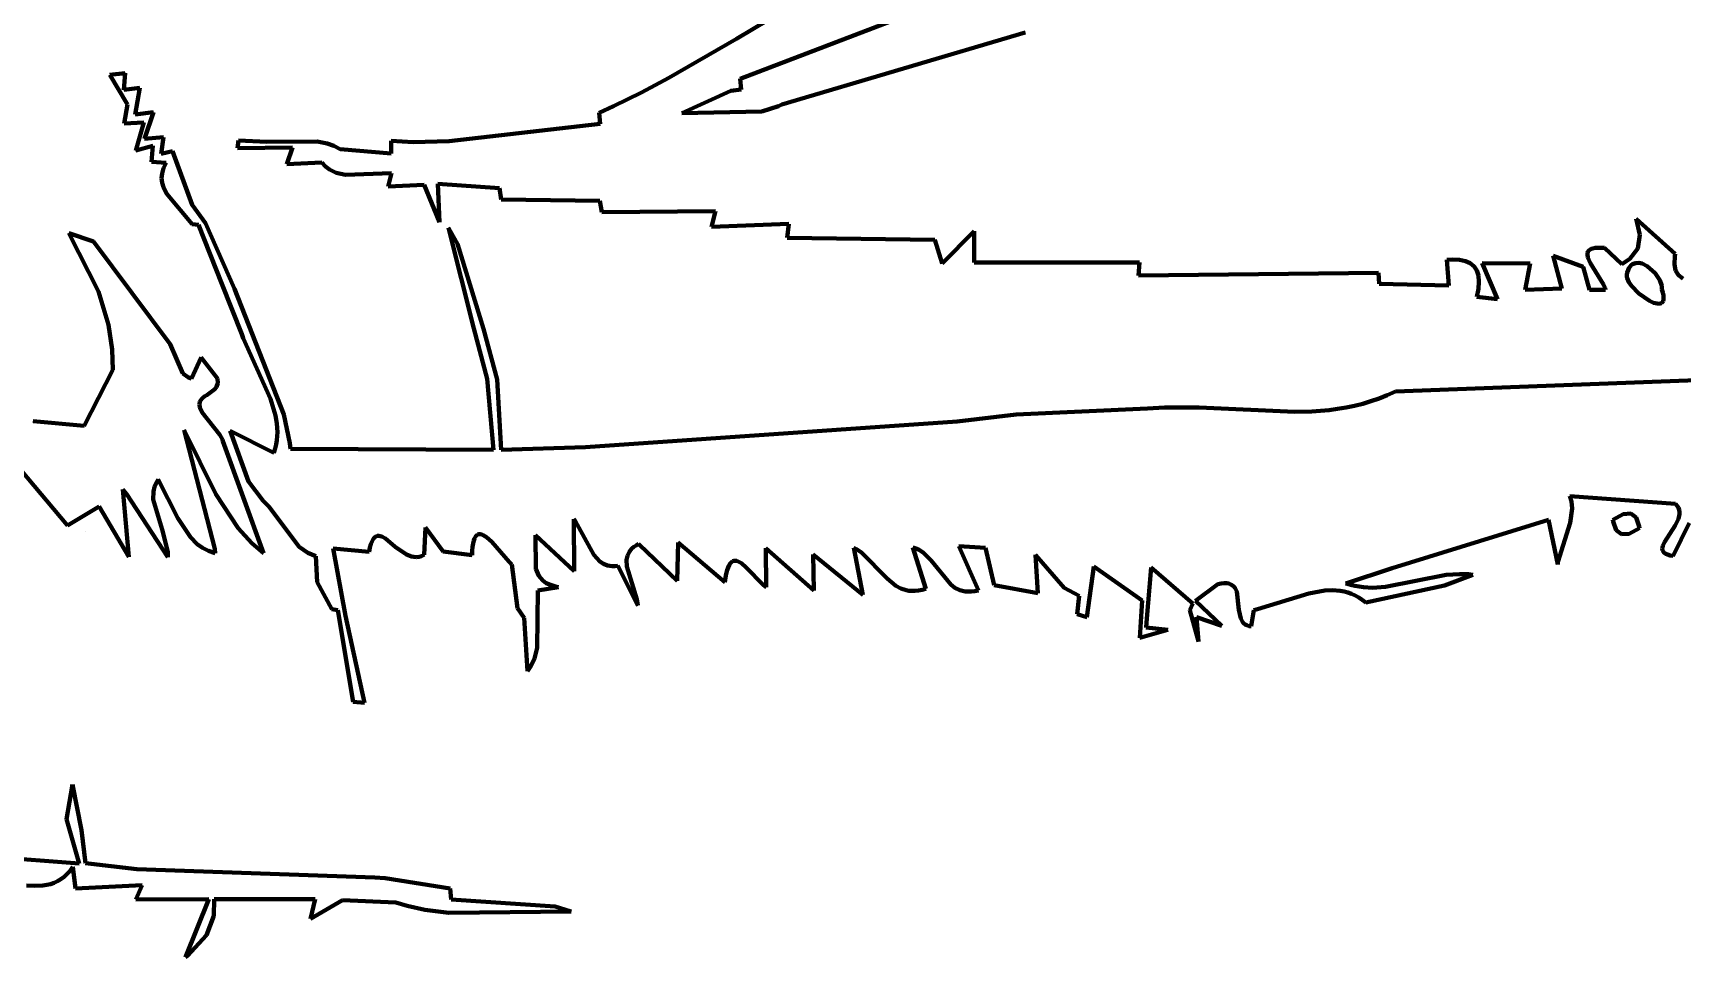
# Model space of a CAD drawing. Header units: millimetres. Extents: x 0 to 11, y 0 to 14.1.
# Drawn here: x 6.973 to 8.805, y 1.555 to 2.581 of the extents above; entities that cross this region are included whole.
import ezdxf

# ---------------------------------------------------------------- set-up
doc = ezdxf.new("R2010")
doc.units = ezdxf.units.MM
doc.layers.add('color#010101ff', color=7, linetype='CONTINUOUS', lineweight=100)
doc.layers.add('color#fefefeff', color=7, linetype='CONTINUOUS', lineweight=100)

msp = doc.modelspace()

# ---------------------------------------------------------------- linework, layer by layer
at = {"layer": 'color#010101ff'}
for p, q in [((7.9189, 2.6728), (7.755, 2.5748)), ((7.7591, 2.5301), (7.9597, 2.6068)), ((7.755, 2.5748), (7.6799, 2.5314)), ((8.0754, 2.5817), (7.8052, 2.5017)), ((7.0759, 2.5364), (7.0586, 2.5346)), ((7.0586, 2.5346), (7.0784, 2.5016)), ((7.0742, 2.518), (7.0759, 2.5364)), ((7.6799, 2.5314), (7.6493, 2.5151)), ((7.76, 2.5186), (7.7591, 2.5301)), ((7.0921, 2.5202), (7.0742, 2.518)), ((7.087, 2.4906), (7.0921, 2.5202)), ((7.6493, 2.5151), (7.6181, 2.4998)), ((7.6942, 2.4923), (7.7487, 2.5169)), ((7.7487, 2.5169), (7.76, 2.5186)), ((7.0784, 2.5016), (7.0748, 2.4807)), ((7.1073, 2.4932), (7.087, 2.4906)), ((7.0974, 2.4635), (7.1073, 2.4932)), ((7.6181, 2.4998), (7.6023, 2.4926)), ((7.6023, 2.4926), (7.6035, 2.4802)), ((7.7832, 2.494), (7.6942, 2.4923)), ((7.8016, 2.5), (7.7832, 2.494)), ((7.8052, 2.5017), (7.8016, 2.5)), ((7.0748, 2.4807), (7.0965, 2.4816)), ((7.0965, 2.4816), (7.0878, 2.4505)), ((7.6035, 2.4802), (7.4357, 2.4612)), ((7.0878, 2.4505), (7.1066, 2.4559)), ((7.1183, 2.4655), (7.0974, 2.4635)), ((7.1066, 2.4559), (7.105, 2.4381)), ((7.1156, 2.4471), (7.1183, 2.4655)), ((7.2016, 2.4618), (7.2004, 2.4532)), ((7.2331, 2.4603), (7.2016, 2.4618)), ((7.289, 2.4608), (7.2331, 2.4603)), ((7.3003, 2.4583), (7.289, 2.4608)), ((7.3076, 2.4557), (7.3003, 2.4583)), ((7.3146, 2.4521), (7.3076, 2.4557)), ((7.3714, 2.4613), (7.3713, 2.4474)), ((7.3956, 2.46), (7.3714, 2.4613)), ((7.4357, 2.4612), (7.3956, 2.46)), ((7.105, 2.4381), (7.1215, 2.4371)), ((7.1283, 2.4498), (7.1156, 2.4471)), ((7.1215, 2.4371), (7.1198, 2.434)), ((7.1503, 2.3904), (7.1283, 2.4498)), ((7.2004, 2.4532), (7.2618, 2.4541)), ((7.2618, 2.4541), (7.2553, 2.4356)), ((7.2553, 2.4356), (7.2942, 2.4373)), ((7.2942, 2.4373), (7.2983, 2.4329)), ((7.3713, 2.4474), (7.3146, 2.4521)), ((7.1168, 2.4253), (7.1163, 2.4199)), ((7.1163, 2.4199), (7.1168, 2.4147)), ((7.1175, 2.4281), (7.1168, 2.4253)), ((7.1185, 2.431), (7.1175, 2.4281)), ((7.1198, 2.434), (7.1185, 2.431)), ((7.2983, 2.4329), (7.3028, 2.4295)), ((7.3028, 2.4295), (7.3101, 2.426)), ((7.3101, 2.426), (7.3207, 2.4238)), ((7.3207, 2.4238), (7.3716, 2.4255)), ((7.3716, 2.4255), (7.3679, 2.4107)), ((7.1168, 2.4147), (7.1182, 2.4098)), ((7.1182, 2.4098), (7.1217, 2.4028)), ((7.1217, 2.4028), (7.1503, 2.3689)), ((7.3679, 2.4107), (7.4078, 2.4126)), ((7.4078, 2.4126), (7.4249, 2.3712)), ((7.4249, 2.3712), (7.4231, 2.4135)), ((7.4231, 2.4135), (7.4915, 2.4088)), ((7.4915, 2.4088), (7.4934, 2.3964)), ((7.165, 2.3699), (7.1503, 2.3904)), ((7.4934, 2.3964), (7.6032, 2.3947)), ((7.6032, 2.3947), (7.6054, 2.382)), ((7.6054, 2.382), (7.7316, 2.3834)), ((7.7316, 2.3834), (7.7273, 2.366)), ((7.1503, 2.3689), (7.1571, 2.3681)), ((7.1571, 2.3681), (7.1831, 2.3026)), ((7.1974, 2.2972), (7.165, 2.3699)), ((7.4451, 2.3471), (7.4348, 2.3647)), ((7.4348, 2.3647), (7.463, 2.2528)), ((7.7273, 2.366), (7.8132, 2.3694)), ((7.8132, 2.3694), (7.8112, 2.3537)), ((8.7584, 2.3569), (8.7545, 2.3749)), ((8.7545, 2.3749), (8.7975, 2.3358)), ((7.0406, 2.3497), (7.0133, 2.3587)), ((7.0133, 2.3587), (7.046, 2.2942)), ((7.1257, 2.2356), (7.0406, 2.3497)), ((7.474, 2.2526), (7.4451, 2.3471)), ((7.8112, 2.3537), (7.9753, 2.3516)), ((7.9753, 2.3516), (7.9832, 2.3252)), ((7.9832, 2.3252), (8.0191, 2.3609)), ((8.0191, 2.3609), (8.0191, 2.3263)), ((8.756, 2.342), (8.7584, 2.3569)), ((8.5441, 2.3291), (8.55, 2.3296)), ((8.5462, 2.3009), (8.5441, 2.3291)), ((8.55, 2.3296), (8.5579, 2.3293)), ((8.5579, 2.3293), (8.5646, 2.3279)), ((8.5646, 2.3279), (8.57, 2.3255)), ((8.6719, 2.2973), (8.662, 2.3337)), ((8.662, 2.3337), (8.6956, 2.3216)), ((8.7002, 2.3353), (8.7003, 2.3369)), ((8.7008, 2.3319), (8.7002, 2.3353)), ((8.7003, 2.3369), (8.7008, 2.3383)), ((8.7008, 2.3383), (8.7016, 2.3395)), ((8.7033, 2.3259), (8.7008, 2.3319)), ((8.7016, 2.3395), (8.7027, 2.3405)), ((8.7027, 2.3405), (8.7043, 2.3414)), ((8.7043, 2.3414), (8.7063, 2.342)), ((8.7063, 2.342), (8.7088, 2.3425)), ((8.7088, 2.3425), (8.7118, 2.3427)), ((8.7118, 2.3427), (8.7153, 2.3427)), ((8.7153, 2.3427), (8.7193, 2.3424)), ((8.7193, 2.3424), (8.7385, 2.3243)), ((8.7385, 2.3243), (8.7472, 2.3302)), ((8.7472, 2.3302), (8.756, 2.342)), ((8.7971, 2.3333), (8.7968, 2.3244)), ((8.7975, 2.3358), (8.7971, 2.3333)), ((8.0191, 2.3263), (8.2026, 2.3261)), ((8.2026, 2.3261), (8.2014, 2.312)), ((8.2014, 2.312), (8.4679, 2.3147)), ((8.4679, 2.3147), (8.4688, 2.3025)), ((8.57, 2.3255), (8.5743, 2.3219)), ((8.5743, 2.3219), (8.5773, 2.3173)), ((8.5773, 2.3173), (8.5791, 2.3117)), ((8.5791, 2.3117), (8.5797, 2.3049)), ((8.6003, 2.2854), (8.5833, 2.3256)), ((8.5833, 2.3256), (8.6366, 2.3253)), ((8.6366, 2.3253), (8.6309, 2.2958)), ((8.6956, 2.3216), (8.7024, 2.2958)), ((8.7182, 2.3017), (8.7033, 2.3259)), ((8.7444, 2.3153), (8.7438, 2.3124)), ((8.7438, 2.3124), (8.7439, 2.3106)), ((8.7439, 2.3106), (8.7444, 2.3087)), ((8.7453, 2.3178), (8.7444, 2.3153)), ((8.7444, 2.3087), (8.7463, 2.3046)), ((8.7463, 2.3199), (8.7453, 2.3178)), ((8.7475, 2.3217), (8.7463, 2.3199)), ((8.7488, 2.3232), (8.7475, 2.3217)), ((8.7503, 2.3243), (8.7488, 2.3232)), ((8.7535, 2.3256), (8.7503, 2.3243)), ((8.7571, 2.3258), (8.7535, 2.3256)), ((8.7609, 2.325), (8.7571, 2.3258)), ((8.7667, 2.3223), (8.7609, 2.325)), ((8.7755, 2.3146), (8.7667, 2.3223)), ((8.7807, 2.3067), (8.7755, 2.3146)), ((8.7968, 2.3244), (8.7981, 2.3174)), ((8.7981, 2.3174), (8.8013, 2.3121)), ((8.8013, 2.3121), (8.8062, 2.3086)), ((7.046, 2.2942), (7.0572, 2.2572)), ((7.1831, 2.3026), (7.2055, 2.2468)), ((7.2522, 2.1576), (7.1974, 2.2972)), ((8.4688, 2.3025), (8.5462, 2.3009)), ((8.5791, 2.297), (8.5772, 2.2881)), ((8.5797, 2.3049), (8.5791, 2.297)), ((8.6309, 2.2958), (8.6719, 2.2973)), ((8.7024, 2.2958), (8.7203, 2.296)), ((8.7198, 2.2978), (8.7182, 2.3017)), ((8.7203, 2.296), (8.7198, 2.2978)), ((8.7463, 2.3046), (8.7493, 2.3003)), ((8.7493, 2.3003), (8.7573, 2.292)), ((8.7573, 2.292), (8.769, 2.2837)), ((8.7827, 2.3004), (8.7807, 2.3067)), ((8.783, 2.2963), (8.7827, 2.3004)), ((8.784, 2.2928), (8.783, 2.2963)), ((8.7846, 2.2897), (8.784, 2.2928)), ((8.5772, 2.2881), (8.6003, 2.2854)), ((8.769, 2.2837), (8.7735, 2.2816)), ((8.7735, 2.2816), (8.7775, 2.2806)), ((8.7775, 2.2806), (8.7793, 2.2805)), ((8.7793, 2.2805), (8.7809, 2.2807)), ((8.7809, 2.2807), (8.7823, 2.2812)), ((8.7823, 2.2812), (8.7834, 2.2821)), ((8.7834, 2.2821), (8.7842, 2.2834)), ((8.7842, 2.2834), (8.7847, 2.2851)), ((8.7848, 2.2872), (8.7846, 2.2897)), ((8.7847, 2.2851), (8.7848, 2.2872)), ((7.0572, 2.2572), (7.0615, 2.2298)), ((7.1399, 2.2031), (7.1257, 2.2356)), ((7.2055, 2.2468), (7.207, 2.2424)), ((7.207, 2.2424), (7.2373, 2.175)), ((7.463, 2.2528), (7.478, 2.1971)), ((7.4889, 2.1964), (7.474, 2.2526)), ((7.0615, 2.2298), (7.0622, 2.2072)), ((7.1601, 2.2208), (7.1495, 2.1976)), ((7.1783, 2.1974), (7.1601, 2.2208)), ((7.0622, 2.2072), (7.0302, 2.1448)), ((7.1462, 2.1986), (7.1399, 2.2031)), ((7.1495, 2.1976), (7.1462, 2.1986)), ((9.0364, 2.2036), (8.4868, 2.183)), ((7.1665, 2.179), (7.1753, 2.1855)), ((7.1753, 2.1855), (7.1774, 2.1882)), ((7.1774, 2.1882), (7.1788, 2.1923)), ((7.1788, 2.1923), (7.1783, 2.1974)), ((7.478, 2.1971), (7.4851, 2.1183)), ((7.4936, 2.1184), (7.4889, 2.1964)), ((8.4868, 2.183), (8.4778, 2.1789)), ((7.1583, 2.1685), (7.1589, 2.1718)), ((7.1589, 2.1651), (7.1583, 2.1685)), ((7.1589, 2.1718), (7.1597, 2.1734)), ((7.1614, 2.1597), (7.1589, 2.1651)), ((7.1597, 2.1734), (7.1608, 2.1749)), ((7.1608, 2.1749), (7.1623, 2.1763)), ((7.1623, 2.1763), (7.1642, 2.1777)), ((7.1642, 2.1777), (7.1665, 2.179)), ((7.2373, 2.175), (7.2429, 2.1565)), ((8.2113, 2.1643), (8.0654, 2.1576)), ((8.2303, 2.1654), (8.2113, 2.1643)), ((8.2687, 2.1651), (8.2303, 2.1654)), ((8.3751, 2.1603), (8.2687, 2.1651)), ((8.4132, 2.1624), (8.3942, 2.1609)), ((8.4226, 2.1636), (8.4132, 2.1624)), ((8.432, 2.1652), (8.4226, 2.1636)), ((8.4413, 2.1671), (8.432, 2.1652)), ((8.4505, 2.1694), (8.4413, 2.1671)), ((8.4597, 2.1721), (8.4505, 2.1694)), ((8.4688, 2.1752), (8.4597, 2.1721)), ((8.4778, 2.1789), (8.4688, 2.1752)), ((7.0302, 2.1448), (6.9734, 2.1501)), ((7.1809, 2.135), (7.1614, 2.1597)), ((7.2429, 2.1565), (7.2444, 2.1473)), ((7.2444, 2.1473), (7.245, 2.138)), ((7.2587, 2.1257), (7.2522, 2.1576)), ((8.0002, 2.1497), (7.587, 2.1212)), ((8.0654, 2.1576), (8.0002, 2.1497)), ((8.3942, 2.1609), (8.3751, 2.1603)), ((7.1753, 2.0083), (7.1412, 2.14)), ((7.1412, 2.14), (7.1766, 2.069)), ((7.1838, 2.1296), (7.1809, 2.135)), ((7.1843, 2.1278), (7.1838, 2.1296)), ((7.2294, 2.0034), (7.1843, 2.1278)), ((7.241, 2.115), (7.1926, 2.1392)), ((7.1926, 2.1392), (7.2129, 2.0832)), ((7.2444, 2.1288), (7.2436, 2.1242)), ((7.245, 2.138), (7.2444, 2.1288)), ((7.2596, 2.1192), (7.2587, 2.1257)), ((7.2425, 2.1196), (7.241, 2.115)), ((7.2436, 2.1242), (7.2425, 2.1196)), ((7.4851, 2.1183), (7.2596, 2.1192)), ((7.587, 2.1212), (7.4936, 2.1184)), ((6.9593, 2.0968), (7.0118, 2.0343)), ((7.0798, 1.9992), (7.0733, 2.0743)), ((7.0733, 2.0743), (7.0773, 2.0695)), ((7.107, 2.0632), (7.1071, 2.0718)), ((7.1071, 2.0718), (7.1084, 2.0773)), ((7.1084, 2.0773), (7.1108, 2.0825)), ((7.1108, 2.0825), (7.1124, 2.0851)), ((7.1124, 2.0851), (7.1344, 2.0425)), ((7.2129, 2.0832), (7.229, 2.0616)), ((7.0118, 2.0343), (7.0468, 2.0552)), ((7.0468, 2.0552), (7.0798, 1.9992)), ((7.0773, 2.0695), (7.1233, 1.9991)), ((7.1168, 2.0298), (7.107, 2.0632)), ((7.1766, 2.069), (7.2014, 2.0314)), ((7.229, 2.0616), (7.2352, 2.0552)), ((7.2352, 2.0552), (7.2692, 2.0104)), ((8.6823, 2.061), (8.6806, 2.0666)), ((8.6806, 2.0666), (8.7981, 2.0581)), ((8.6811, 2.0373), (8.6833, 2.0529)), ((8.6833, 2.0529), (8.6823, 2.061)), ((8.7981, 2.0581), (8.7999, 2.056)), ((8.7999, 2.056), (8.8012, 2.0537)), ((8.8012, 2.0537), (8.802, 2.0514)), ((7.1344, 2.0425), (7.1483, 2.0211)), ((7.5745, 1.9836), (7.5741, 2.0411)), ((7.5741, 2.0411), (7.5757, 2.0392)), ((7.5757, 2.0392), (7.5963, 2.0015)), ((8.4834, 1.9869), (8.6571, 2.0403)), ((8.6571, 2.0403), (8.6672, 1.9908)), ((8.6674, 1.9935), (8.6811, 2.0373)), ((8.7397, 2.0468), (8.7284, 2.0406)), ((8.7284, 2.0406), (8.7286, 2.0388)), ((8.7286, 2.0388), (8.732, 2.0289)), ((8.7484, 2.0476), (8.7397, 2.0468)), ((8.7544, 2.043), (8.7484, 2.0476)), ((8.7577, 2.033), (8.7544, 2.043)), ((8.7978, 2.0343), (8.7857, 2.0157)), ((8.7956, 2.0004), (8.8131, 2.0367)), ((8.8012, 2.0417), (8.7978, 2.0343)), ((8.8023, 2.0466), (8.8012, 2.0417)), ((8.802, 2.0514), (8.8024, 2.049)), ((8.8024, 2.049), (8.8023, 2.0466)), ((7.032, 2.0279), (7.032, 2.0279)), ((7.1232, 2.0051), (7.1168, 2.0298)), ((7.1483, 2.0211), (7.1559, 2.0136)), ((7.2014, 2.0314), (7.2165, 2.0147)), ((7.3488, 2.0135), (7.35, 2.0166)), ((7.35, 2.0166), (7.3513, 2.019)), ((7.3513, 2.019), (7.3527, 2.0208)), ((7.3527, 2.0208), (7.3542, 2.022)), ((7.3542, 2.022), (7.3557, 2.0226)), ((7.3557, 2.0226), (7.3574, 2.0228)), ((7.3574, 2.0228), (7.3591, 2.0225)), ((7.3591, 2.0225), (7.361, 2.0219)), ((7.361, 2.0219), (7.3648, 2.0196)), ((7.3648, 2.0196), (7.3758, 2.0106)), ((7.4081, 2.0016), (7.4094, 2.032)), ((7.4094, 2.032), (7.4292, 2.0053)), ((7.4623, 2.0143), (7.463, 2.0174)), ((7.463, 2.0174), (7.4639, 2.0199)), ((7.4639, 2.0199), (7.4649, 2.0218)), ((7.4649, 2.0218), (7.466, 2.0232)), ((7.466, 2.0232), (7.4673, 2.0241)), ((7.4673, 2.0241), (7.4687, 2.0246)), ((7.4687, 2.0246), (7.4703, 2.0246)), ((7.4703, 2.0246), (7.4719, 2.0243)), ((7.4719, 2.0243), (7.4736, 2.0236)), ((7.4736, 2.0236), (7.4772, 2.0212)), ((7.4772, 2.0212), (7.483, 2.0159)), ((7.483, 2.0159), (7.5022, 1.994)), ((7.5318, 1.9862), (7.5316, 2.0233)), ((7.5316, 2.0233), (7.5745, 1.9836)), ((7.689, 1.9727), (7.69, 2.0154)), ((7.69, 2.0154), (7.742, 1.9712)), ((8.732, 2.0289), (8.738, 2.0244)), ((8.738, 2.0244), (8.7466, 2.0251)), ((8.7466, 2.0251), (8.7579, 2.0312)), ((8.7579, 2.0312), (8.7577, 2.033)), ((8.7857, 2.0157), (8.7839, 2.0117)), ((7.1233, 1.9991), (7.1232, 2.0051)), ((7.1559, 2.0136), (7.1617, 2.0094)), ((7.1617, 2.0094), (7.1683, 2.006)), ((7.1683, 2.006), (7.1757, 2.0034)), ((7.1757, 2.0034), (7.1753, 2.0083)), ((7.2165, 2.0147), (7.2294, 2.0034)), ((7.2692, 2.0104), (7.2788, 2.0037)), ((7.2788, 2.0037), (7.2875, 2.0001)), ((7.2875, 2.0001), (7.2891, 1.9714)), ((7.3206, 1.9338), (7.3068, 2.0088)), ((7.3068, 2.0088), (7.3467, 2.005)), ((7.3467, 2.005), (7.3477, 2.0096)), ((7.3477, 2.0096), (7.3488, 2.0135)), ((7.3758, 2.0106), (7.3884, 2.0018)), ((7.3884, 2.0018), (7.3938, 1.9997)), ((7.3938, 1.9997), (7.3965, 1.9992)), ((7.3965, 1.9992), (7.3994, 1.9991)), ((7.3994, 1.9991), (7.4022, 1.9994)), ((7.4022, 1.9994), (7.4051, 2.0002)), ((7.4051, 2.0002), (7.4081, 2.0016)), ((7.4292, 2.0053), (7.4612, 2.0011)), ((7.4612, 2.0011), (7.4614, 2.0062)), ((7.4614, 2.0062), (7.4617, 2.0106)), ((7.4617, 2.0106), (7.4623, 2.0143)), ((7.5963, 2.0015), (7.603, 1.9943)), ((7.6328, 1.996), (7.6337, 2.0005)), ((7.6337, 2.0005), (7.6356, 2.0047)), ((7.6356, 2.0047), (7.6371, 2.0067)), ((7.6371, 2.0067), (7.6388, 2.0086)), ((7.6388, 2.0086), (7.6409, 2.0104)), ((7.6409, 2.0104), (7.6433, 2.0121)), ((7.6433, 2.0121), (7.6461, 2.0137)), ((7.6461, 2.0137), (7.6472, 2.0126)), ((7.6472, 2.0126), (7.689, 1.9727)), ((7.788, 1.9658), (7.7874, 2.0091)), ((7.7874, 2.0091), (7.8408, 1.9621)), ((7.8408, 1.9621), (7.84, 2.002)), ((7.84, 2.002), (7.8952, 1.9573)), ((7.8952, 1.9573), (7.8853, 2.0094)), ((7.8853, 2.0094), (7.8883, 2.0078)), ((7.8883, 2.0078), (7.8939, 2.0041)), ((7.8939, 2.0041), (7.9221, 1.9752)), ((7.9652, 1.9639), (7.9508, 2.0099)), ((7.9508, 2.0099), (7.954, 2.0088)), ((7.954, 2.0088), (7.9569, 2.0075)), ((7.9569, 2.0075), (7.9623, 2.0041)), ((7.9623, 2.0041), (7.9713, 1.9953)), ((8.0238, 1.9621), (8.0019, 2.0112)), ((8.0019, 2.0112), (8.0315, 2.0092)), ((8.0315, 2.0092), (8.0413, 1.9678)), ((8.0895, 1.9591), (8.0869, 2.0017)), ((8.0869, 2.0017), (8.1188, 1.965)), ((8.7834, 2.0099), (8.7833, 2.0082)), ((8.7833, 2.0082), (8.7835, 2.0066)), ((8.7839, 2.0117), (8.7834, 2.0099)), ((8.7835, 2.0066), (8.7842, 2.0052)), ((8.7842, 2.0052), (8.7854, 2.0039)), ((8.7854, 2.0039), (8.7871, 2.0028)), ((8.7871, 2.0028), (8.7893, 2.0018)), ((8.7893, 2.0018), (8.7921, 2.001)), ((8.7921, 2.001), (8.7956, 2.0004)), ((7.5022, 1.994), (7.5054, 1.9909)), ((7.5054, 1.9909), (7.5115, 1.9425)), ((7.5353, 1.9782), (7.5318, 1.9862)), ((7.603, 1.9943), (7.6071, 1.9916)), ((7.6071, 1.9916), (7.6117, 1.9898)), ((7.6117, 1.9898), (7.6169, 1.989)), ((7.6169, 1.989), (7.6198, 1.9889)), ((7.6198, 1.9889), (7.6229, 1.9892)), ((7.6229, 1.9892), (7.6454, 1.9452)), ((7.6331, 1.9888), (7.6328, 1.996)), ((7.6443, 1.9525), (7.6331, 1.9888)), ((7.7427, 1.9763), (7.7435, 1.9806)), ((7.7435, 1.9806), (7.7445, 1.9844)), ((7.7445, 1.9844), (7.7455, 1.9875)), ((7.7455, 1.9875), (7.7466, 1.99)), ((7.7466, 1.99), (7.7479, 1.992)), ((7.7479, 1.992), (7.7492, 1.9934)), ((7.7492, 1.9934), (7.7506, 1.9944)), ((7.7506, 1.9944), (7.752, 1.995)), ((7.752, 1.995), (7.7536, 1.9951)), ((7.7536, 1.9951), (7.7552, 1.9949)), ((7.7552, 1.9949), (7.7569, 1.9943)), ((7.7569, 1.9943), (7.7603, 1.9922)), ((7.7603, 1.9922), (7.7658, 1.9875)), ((7.7658, 1.9875), (7.7845, 1.9682)), ((7.9713, 1.9953), (7.9929, 1.9686)), ((8.1439, 1.9325), (8.152, 1.9885)), ((8.152, 1.9885), (8.2056, 1.9508)), ((8.2104, 1.9265), (8.2157, 1.9874)), ((8.2157, 1.9874), (8.2617, 1.9476)), ((8.4318, 1.9699), (8.4834, 1.9869)), ((8.5433, 1.9793), (8.4758, 1.966)), ((8.5414, 1.9675), (8.573, 1.9794)), ((8.5581, 1.9803), (8.5433, 1.9793)), ((8.568, 1.98), (8.5581, 1.9803)), ((8.573, 1.9794), (8.568, 1.98)), ((8.6672, 1.9908), (8.6674, 1.9935)), ((7.2891, 1.9714), (7.3054, 1.9414)), ((7.5336, 1.8984), (7.5341, 1.962)), ((7.5341, 1.962), (7.557, 1.9658)), ((7.5396, 1.9731), (7.5353, 1.9782)), ((7.5435, 1.9703), (7.5396, 1.9731)), ((7.5482, 1.9681), (7.5435, 1.9703)), ((7.5538, 1.9664), (7.5482, 1.9681)), ((7.557, 1.9658), (7.5538, 1.9664)), ((7.742, 1.9712), (7.7427, 1.9763)), ((7.7845, 1.9682), (7.788, 1.9658)), ((7.9221, 1.9752), (7.9319, 1.9672)), ((7.9319, 1.9672), (7.9374, 1.9643)), ((7.9374, 1.9643), (7.9433, 1.9624)), ((7.9433, 1.9624), (7.9465, 1.9618)), ((7.9465, 1.9618), (7.9499, 1.9615)), ((7.9499, 1.9615), (7.9534, 1.9616)), ((7.9534, 1.9616), (7.9571, 1.962)), ((7.9571, 1.962), (7.9611, 1.9628)), ((7.9611, 1.9628), (7.9652, 1.9639)), ((7.9929, 1.9686), (7.9976, 1.9651)), ((7.9976, 1.9651), (8.0029, 1.9625)), ((8.0029, 1.9625), (8.0058, 1.9616)), ((8.0058, 1.9616), (8.0089, 1.961)), ((8.0089, 1.961), (8.0123, 1.9607)), ((8.0123, 1.9607), (8.0159, 1.9608)), ((8.0159, 1.9608), (8.0197, 1.9612)), ((8.0197, 1.9612), (8.0238, 1.9621)), ((8.0413, 1.9678), (8.0895, 1.9591)), ((8.1188, 1.965), (8.1354, 1.9561)), ((8.2647, 1.9506), (8.2895, 1.9692)), ((8.2895, 1.9692), (8.2933, 1.9699)), ((8.2933, 1.9699), (8.2966, 1.9702)), ((8.2966, 1.9702), (8.2995, 1.9701)), ((8.2995, 1.9701), (8.302, 1.9696)), ((8.302, 1.9696), (8.3042, 1.9688)), ((8.3042, 1.9688), (8.306, 1.9677)), ((8.306, 1.9677), (8.3075, 1.9663)), ((8.3075, 1.9663), (8.3088, 1.9646)), ((8.3088, 1.9646), (8.3106, 1.9607)), ((8.3106, 1.9607), (8.3131, 1.9405)), ((8.3908, 1.9588), (8.4084, 1.9621)), ((8.4084, 1.9621), (8.417, 1.9625)), ((8.417, 1.9625), (8.4256, 1.9618)), ((8.4256, 1.9618), (8.4298, 1.961)), ((8.4298, 1.961), (8.4339, 1.9599)), ((8.4368, 1.9684), (8.4318, 1.9699)), ((8.4417, 1.9671), (8.4368, 1.9684)), ((8.4516, 1.9656), (8.4417, 1.9671)), ((8.4613, 1.9651), (8.4516, 1.9656)), ((8.454, 1.9485), (8.5414, 1.9675)), ((8.4758, 1.966), (8.4613, 1.9651)), ((7.5115, 1.9425), (7.5189, 1.9318)), ((7.6454, 1.9452), (7.6443, 1.9525)), ((8.1354, 1.9561), (8.1334, 1.9356)), ((8.2056, 1.9508), (8.2031, 1.9093)), ((8.2617, 1.9476), (8.2584, 1.94)), ((8.2942, 1.9227), (8.2647, 1.9506)), ((8.3338, 1.9411), (8.3908, 1.9588)), ((8.4339, 1.9599), (8.4381, 1.9584)), ((8.4381, 1.9584), (8.4421, 1.9566)), ((8.4421, 1.9566), (8.4461, 1.9543)), ((8.4461, 1.9543), (8.4501, 1.9517)), ((8.4501, 1.9517), (8.454, 1.9485)), ((7.3054, 1.9414), (7.312, 1.9401)), ((7.312, 1.9401), (7.3292, 1.8385)), ((7.3416, 1.8372), (7.3206, 1.9338)), ((7.5189, 1.9318), (7.5227, 1.8725)), ((8.1334, 1.9356), (8.1439, 1.9325)), ((8.2099, 1.9209), (8.2104, 1.9265)), ((8.2584, 1.94), (8.268, 1.9052)), ((8.268, 1.9052), (8.2658, 1.9324)), ((8.2658, 1.9324), (8.2942, 1.9227)), ((8.3131, 1.9405), (8.315, 1.931)), ((8.315, 1.931), (8.3169, 1.9272)), ((8.3169, 1.9272), (8.3183, 1.9256)), ((8.3183, 1.9256), (8.3199, 1.9243)), ((8.3199, 1.9243), (8.3218, 1.9233)), ((8.3266, 1.9222), (8.3296, 1.9402)), ((8.3296, 1.9402), (8.3338, 1.9411)), ((8.2031, 1.9093), (8.234, 1.9182)), ((8.234, 1.9182), (8.2099, 1.9209)), ((8.3218, 1.9233), (8.324, 1.9225)), ((8.324, 1.9225), (8.3266, 1.9222)), ((7.5305, 1.8864), (7.5336, 1.8984)), ((7.5227, 1.8725), (7.5264, 1.8779)), ((7.5264, 1.8779), (7.5305, 1.8864)), ((7.3292, 1.8385), (7.3416, 1.8372)), ((7.0171, 1.7467), (7.0106, 1.7081)), ((7.0273, 1.6957), (7.0171, 1.7467)), ((7.0106, 1.7081), (7.0245, 1.6588)), ((7.0316, 1.6592), (7.0273, 1.6957)), ((7.0245, 1.6588), (6.8832, 1.6695)), ((7.0114, 1.6472), (7.0146, 1.6508)), ((7.0146, 1.6508), (7.0176, 1.6549)), ((7.0176, 1.6549), (7.0207, 1.6309)), ((7.0888, 1.6526), (7.0316, 1.6592)), ((7.3531, 1.6431), (7.0888, 1.6526)), ((6.9662, 1.6343), (6.9754, 1.6338)), ((6.9754, 1.6338), (6.9843, 1.6343)), ((6.9843, 1.6343), (6.9886, 1.635)), ((6.9886, 1.635), (6.9928, 1.636)), ((6.9928, 1.636), (6.9968, 1.6374)), ((6.9968, 1.6374), (7.0007, 1.6392)), ((7.0007, 1.6392), (7.0044, 1.6414)), ((7.0044, 1.6414), (7.008, 1.6441)), ((7.008, 1.6441), (7.0114, 1.6472)), ((7.0207, 1.6309), (7.0946, 1.6347)), ((7.0946, 1.6347), (7.0875, 1.6188)), ((7.3646, 1.6424), (7.3531, 1.6431)), ((7.4368, 1.6309), (7.3646, 1.6424)), ((7.4381, 1.6187), (7.4368, 1.6309)), ((7.0875, 1.6188), (7.1686, 1.6192)), ((7.1686, 1.6192), (7.1428, 1.5549)), ((7.1744, 1.6008), (7.1745, 1.6191)), ((7.1745, 1.6191), (7.2867, 1.6192)), ((7.2867, 1.6192), (7.2816, 1.5973)), ((7.2816, 1.5973), (7.3171, 1.618)), ((7.3171, 1.618), (7.3764, 1.6155)), ((7.3764, 1.6155), (7.3892, 1.6116)), ((7.5533, 1.6111), (7.4381, 1.6187)), ((7.1662, 1.5792), (7.1744, 1.6008)), ((7.3892, 1.6116), (7.4088, 1.6073)), ((7.4088, 1.6073), (7.4355, 1.6041)), ((7.4355, 1.6041), (7.5711, 1.6055)), ((7.5711, 1.6055), (7.5533, 1.6111)), ((7.1449, 1.5564), (7.1662, 1.5792)), ((7.1428, 1.5549), (7.1449, 1.5564))]:
    msp.add_line(p, q, dxfattribs=at)
at = {"layer": 'color#fefefeff'}
for p, q in [((7.755, 2.5748), (7.9189, 2.6728)), ((7.9597, 2.6068), (7.7591, 2.5301)), ((7.6799, 2.5314), (7.755, 2.5748)), ((7.8052, 2.5017), (8.0754, 2.5817)), ((7.0586, 2.5346), (7.0759, 2.5364)), ((7.0784, 2.5016), (7.0586, 2.5346)), ((7.0759, 2.5364), (7.0742, 2.518)), ((7.6493, 2.5151), (7.6799, 2.5314)), ((7.7591, 2.5301), (7.76, 2.5186)), ((7.0742, 2.518), (7.0921, 2.5202)), ((7.0921, 2.5202), (7.087, 2.4906)), ((7.6181, 2.4998), (7.6493, 2.5151)), ((7.7487, 2.5169), (7.6942, 2.4923)), ((7.76, 2.5186), (7.7487, 2.5169)), ((7.0748, 2.4807), (7.0784, 2.5016)), ((7.087, 2.4906), (7.1073, 2.4932)), ((7.1073, 2.4932), (7.0974, 2.4635)), ((7.6023, 2.4926), (7.6181, 2.4998)), ((7.6035, 2.4802), (7.6023, 2.4926)), ((7.6942, 2.4923), (7.7832, 2.494)), ((7.7832, 2.494), (7.8016, 2.5)), ((7.8016, 2.5), (7.8052, 2.5017)), ((7.0965, 2.4816), (7.0748, 2.4807)), ((7.0878, 2.4505), (7.0965, 2.4816)), ((7.4357, 2.4612), (7.6035, 2.4802)), ((7.1066, 2.4559), (7.0878, 2.4505)), ((7.0974, 2.4635), (7.1183, 2.4655)), ((7.105, 2.4381), (7.1066, 2.4559)), ((7.1183, 2.4655), (7.1156, 2.4471)), ((7.2004, 2.4532), (7.2016, 2.4618)), ((7.2016, 2.4618), (7.2331, 2.4603)), ((7.2331, 2.4603), (7.289, 2.4608)), ((7.289, 2.4608), (7.3003, 2.4583)), ((7.3003, 2.4583), (7.3076, 2.4557)), ((7.3076, 2.4557), (7.3146, 2.4521)), ((7.3713, 2.4474), (7.3714, 2.4613)), ((7.3714, 2.4613), (7.3956, 2.46)), ((7.3956, 2.46), (7.4357, 2.4612)), ((7.1215, 2.4371), (7.105, 2.4381)), ((7.1156, 2.4471), (7.1283, 2.4498)), ((7.1198, 2.434), (7.1215, 2.4371)), ((7.1283, 2.4498), (7.1503, 2.3904)), ((7.2618, 2.4541), (7.2004, 2.4532)), ((7.2553, 2.4356), (7.2618, 2.4541)), ((7.2942, 2.4373), (7.2553, 2.4356)), ((7.2983, 2.4329), (7.2942, 2.4373)), ((7.3146, 2.4521), (7.3713, 2.4474)), ((7.1163, 2.4199), (7.1168, 2.4253)), ((7.1168, 2.4147), (7.1163, 2.4199)), ((7.1168, 2.4253), (7.1175, 2.4281)), ((7.1175, 2.4281), (7.1185, 2.431)), ((7.1185, 2.431), (7.1198, 2.434)), ((7.3028, 2.4295), (7.2983, 2.4329)), ((7.3101, 2.426), (7.3028, 2.4295)), ((7.3207, 2.4238), (7.3101, 2.426)), ((7.3716, 2.4255), (7.3207, 2.4238)), ((7.3679, 2.4107), (7.3716, 2.4255)), ((7.1182, 2.4098), (7.1168, 2.4147)), ((7.1217, 2.4028), (7.1182, 2.4098)), ((7.1503, 2.3689), (7.1217, 2.4028)), ((7.4078, 2.4126), (7.3679, 2.4107)), ((7.4249, 2.3712), (7.4078, 2.4126)), ((7.4915, 2.4088), (7.4231, 2.4135)), ((7.4231, 2.4135), (7.4249, 2.3712)), ((7.4934, 2.3964), (7.4915, 2.4088)), ((7.1503, 2.3904), (7.165, 2.3699)), ((7.6032, 2.3947), (7.4934, 2.3964)), ((7.6054, 2.382), (7.6032, 2.3947)), ((7.7316, 2.3834), (7.6054, 2.382)), ((7.7273, 2.366), (7.7316, 2.3834)), ((7.1571, 2.3681), (7.1503, 2.3689)), ((7.1831, 2.3026), (7.1571, 2.3681)), ((7.165, 2.3699), (7.1974, 2.2972)), ((7.463, 2.2528), (7.4348, 2.3647)), ((7.4348, 2.3647), (7.4451, 2.3471)), ((7.8132, 2.3694), (7.7273, 2.366)), ((7.8112, 2.3537), (7.8132, 2.3694)), ((8.7975, 2.3358), (8.7545, 2.3749)), ((8.7545, 2.3749), (8.7584, 2.3569)), ((7.046, 2.2942), (7.0133, 2.3587)), ((7.0133, 2.3587), (7.0406, 2.3497)), ((7.0406, 2.3497), (7.1257, 2.2356)), ((7.4451, 2.3471), (7.474, 2.2526)), ((7.9753, 2.3516), (7.8112, 2.3537)), ((7.9832, 2.3252), (7.9753, 2.3516)), ((8.0191, 2.3609), (7.9832, 2.3252)), ((8.0191, 2.3263), (8.0191, 2.3609)), ((8.7584, 2.3569), (8.756, 2.342)), ((8.55, 2.3296), (8.5441, 2.3291)), ((8.5441, 2.3291), (8.5462, 2.3009)), ((8.5579, 2.3293), (8.55, 2.3296)), ((8.5646, 2.3279), (8.5579, 2.3293)), ((8.57, 2.3255), (8.5646, 2.3279)), ((8.6956, 2.3216), (8.662, 2.3337)), ((8.662, 2.3337), (8.6719, 2.2973)), ((8.7003, 2.3369), (8.7002, 2.3353)), ((8.7002, 2.3353), (8.7008, 2.3319)), ((8.7008, 2.3383), (8.7003, 2.3369)), ((8.7016, 2.3395), (8.7008, 2.3383)), ((8.7008, 2.3319), (8.7033, 2.3259)), ((8.7027, 2.3405), (8.7016, 2.3395)), ((8.7043, 2.3414), (8.7027, 2.3405)), ((8.7063, 2.342), (8.7043, 2.3414)), ((8.7088, 2.3425), (8.7063, 2.342)), ((8.7118, 2.3427), (8.7088, 2.3425)), ((8.7153, 2.3427), (8.7118, 2.3427)), ((8.7193, 2.3424), (8.7153, 2.3427)), ((8.7385, 2.3243), (8.7193, 2.3424)), ((8.7472, 2.3302), (8.7385, 2.3243)), ((8.756, 2.342), (8.7472, 2.3302)), ((8.7968, 2.3244), (8.7971, 2.3333)), ((8.7971, 2.3333), (8.7975, 2.3358)), ((8.2026, 2.3261), (8.0191, 2.3263)), ((8.2014, 2.312), (8.2026, 2.3261)), ((8.4679, 2.3147), (8.2014, 2.312)), ((8.4688, 2.3025), (8.4679, 2.3147)), ((8.5743, 2.3219), (8.57, 2.3255)), ((8.5773, 2.3173), (8.5743, 2.3219)), ((8.5791, 2.3117), (8.5773, 2.3173)), ((8.5797, 2.3049), (8.5791, 2.3117)), ((8.6366, 2.3253), (8.5833, 2.3256)), ((8.5833, 2.3256), (8.6003, 2.2854)), ((8.6309, 2.2958), (8.6366, 2.3253)), ((8.7024, 2.2958), (8.6956, 2.3216)), ((8.7033, 2.3259), (8.7182, 2.3017)), ((8.7438, 2.3124), (8.7444, 2.3153)), ((8.7439, 2.3106), (8.7438, 2.3124)), ((8.7444, 2.3087), (8.7439, 2.3106)), ((8.7444, 2.3153), (8.7453, 2.3178)), ((8.7463, 2.3046), (8.7444, 2.3087)), ((8.7453, 2.3178), (8.7463, 2.3199)), ((8.7463, 2.3199), (8.7475, 2.3217)), ((8.7475, 2.3217), (8.7488, 2.3232)), ((8.7488, 2.3232), (8.7503, 2.3243)), ((8.7503, 2.3243), (8.7535, 2.3256)), ((8.7535, 2.3256), (8.7571, 2.3258)), ((8.7571, 2.3258), (8.7609, 2.325)), ((8.7609, 2.325), (8.7667, 2.3223)), ((8.7667, 2.3223), (8.7755, 2.3146)), ((8.7755, 2.3146), (8.7807, 2.3067)), ((8.7981, 2.3174), (8.7968, 2.3244)), ((8.8013, 2.3121), (8.7981, 2.3174)), ((8.8062, 2.3086), (8.8013, 2.3121)), ((7.0572, 2.2572), (7.046, 2.2942)), ((7.2055, 2.2468), (7.1831, 2.3026)), ((7.1974, 2.2972), (7.2522, 2.1576)), ((8.5462, 2.3009), (8.4688, 2.3025)), ((8.5772, 2.2881), (8.5791, 2.297)), ((8.5791, 2.297), (8.5797, 2.3049)), ((8.6719, 2.2973), (8.6309, 2.2958)), ((8.7203, 2.296), (8.7024, 2.2958)), ((8.7182, 2.3017), (8.7198, 2.2978)), ((8.7198, 2.2978), (8.7203, 2.296)), ((8.7493, 2.3003), (8.7463, 2.3046)), ((8.7573, 2.292), (8.7493, 2.3003)), ((8.769, 2.2837), (8.7573, 2.292)), ((8.7807, 2.3067), (8.7827, 2.3004)), ((8.7827, 2.3004), (8.783, 2.2963)), ((8.783, 2.2963), (8.784, 2.2928)), ((8.784, 2.2928), (8.7846, 2.2897)), ((8.6003, 2.2854), (8.5772, 2.2881)), ((8.7735, 2.2816), (8.769, 2.2837)), ((8.7775, 2.2806), (8.7735, 2.2816)), ((8.7793, 2.2805), (8.7775, 2.2806)), ((8.7809, 2.2807), (8.7793, 2.2805)), ((8.7823, 2.2812), (8.7809, 2.2807)), ((8.7834, 2.2821), (8.7823, 2.2812)), ((8.7842, 2.2834), (8.7834, 2.2821)), ((8.7847, 2.2851), (8.7842, 2.2834)), ((8.7846, 2.2897), (8.7848, 2.2872)), ((8.7848, 2.2872), (8.7847, 2.2851)), ((7.0615, 2.2298), (7.0572, 2.2572)), ((7.1257, 2.2356), (7.1399, 2.2031)), ((7.207, 2.2424), (7.2055, 2.2468)), ((7.2373, 2.175), (7.207, 2.2424)), ((7.478, 2.1971), (7.463, 2.2528)), ((7.474, 2.2526), (7.4889, 2.1964)), ((7.0622, 2.2072), (7.0615, 2.2298)), ((7.1495, 2.1976), (7.1601, 2.2208)), ((7.1601, 2.2208), (7.1783, 2.1974)), ((7.0302, 2.1448), (7.0622, 2.2072)), ((7.1399, 2.2031), (7.1462, 2.1986)), ((7.1462, 2.1986), (7.1495, 2.1976)), ((8.4868, 2.183), (9.0364, 2.2036)), ((7.1753, 2.1855), (7.1665, 2.179)), ((7.1774, 2.1882), (7.1753, 2.1855)), ((7.1788, 2.1923), (7.1774, 2.1882)), ((7.1783, 2.1974), (7.1788, 2.1923)), ((7.4851, 2.1183), (7.478, 2.1971)), ((7.4889, 2.1964), (7.4936, 2.1184)), ((8.4778, 2.1789), (8.4868, 2.183)), ((7.1589, 2.1718), (7.1583, 2.1685)), ((7.1583, 2.1685), (7.1589, 2.1651)), ((7.1597, 2.1734), (7.1589, 2.1718)), ((7.1589, 2.1651), (7.1614, 2.1597)), ((7.1608, 2.1749), (7.1597, 2.1734)), ((7.1623, 2.1763), (7.1608, 2.1749)), ((7.1642, 2.1777), (7.1623, 2.1763)), ((7.1665, 2.179), (7.1642, 2.1777)), ((7.2429, 2.1565), (7.2373, 2.175)), ((8.0654, 2.1576), (8.2113, 2.1643)), ((8.2113, 2.1643), (8.2303, 2.1654)), ((8.2303, 2.1654), (8.2687, 2.1651)), ((8.2687, 2.1651), (8.3751, 2.1603)), ((8.3942, 2.1609), (8.4132, 2.1624)), ((8.4132, 2.1624), (8.4226, 2.1636)), ((8.4226, 2.1636), (8.432, 2.1652)), ((8.432, 2.1652), (8.4413, 2.1671)), ((8.4413, 2.1671), (8.4505, 2.1694)), ((8.4505, 2.1694), (8.4597, 2.1721)), ((8.4597, 2.1721), (8.4688, 2.1752)), ((8.4688, 2.1752), (8.4778, 2.1789)), ((6.9734, 2.1501), (7.0302, 2.1448)), ((7.1614, 2.1597), (7.1809, 2.135)), ((7.2444, 2.1473), (7.2429, 2.1565)), ((7.245, 2.138), (7.2444, 2.1473)), ((7.2522, 2.1576), (7.2587, 2.1257)), ((7.587, 2.1212), (8.0002, 2.1497)), ((8.0002, 2.1497), (8.0654, 2.1576)), ((8.3751, 2.1603), (8.3942, 2.1609)), ((7.1766, 2.069), (7.1412, 2.14)), ((7.1412, 2.14), (7.1753, 2.0083)), ((7.1809, 2.135), (7.1838, 2.1296)), ((7.1838, 2.1296), (7.1843, 2.1278)), ((7.1843, 2.1278), (7.2294, 2.0034)), ((7.2129, 2.0832), (7.1926, 2.1392)), ((7.1926, 2.1392), (7.241, 2.115)), ((7.2436, 2.1242), (7.2444, 2.1288)), ((7.2444, 2.1288), (7.245, 2.138)), ((7.2587, 2.1257), (7.2596, 2.1192)), ((7.241, 2.115), (7.2425, 2.1196)), ((7.2425, 2.1196), (7.2436, 2.1242)), ((7.2596, 2.1192), (7.4851, 2.1183)), ((7.4936, 2.1184), (7.587, 2.1212)), ((7.0118, 2.0343), (6.9593, 2.0968)), ((7.0773, 2.0695), (7.0733, 2.0743)), ((7.0733, 2.0743), (7.0798, 1.9992)), ((7.1071, 2.0718), (7.107, 2.0632)), ((7.1084, 2.0773), (7.1071, 2.0718)), ((7.1108, 2.0825), (7.1084, 2.0773)), ((7.1124, 2.0851), (7.1108, 2.0825)), ((7.1344, 2.0425), (7.1124, 2.0851)), ((7.229, 2.0616), (7.2129, 2.0832)), ((7.0468, 2.0552), (7.0118, 2.0343)), ((7.0798, 1.9992), (7.0468, 2.0552)), ((7.1233, 1.9991), (7.0773, 2.0695)), ((7.107, 2.0632), (7.1168, 2.0298)), ((7.2014, 2.0314), (7.1766, 2.069)), ((7.2352, 2.0552), (7.229, 2.0616)), ((7.2692, 2.0104), (7.2352, 2.0552)), ((8.7981, 2.0581), (8.6806, 2.0666)), ((8.6806, 2.0666), (8.6823, 2.061)), ((8.6833, 2.0529), (8.6811, 2.0373)), ((8.6823, 2.061), (8.6833, 2.0529)), ((8.7999, 2.056), (8.7981, 2.0581)), ((8.8012, 2.0537), (8.7999, 2.056)), ((8.802, 2.0514), (8.8012, 2.0537)), ((7.1483, 2.0211), (7.1344, 2.0425)), ((7.5757, 2.0392), (7.5741, 2.0411)), ((7.5741, 2.0411), (7.5745, 1.9836)), ((7.5963, 2.0015), (7.5757, 2.0392)), ((8.6571, 2.0403), (8.4834, 1.9869)), ((8.6672, 1.9908), (8.6571, 2.0403)), ((8.6811, 2.0373), (8.6674, 1.9935)), ((8.7284, 2.0406), (8.7397, 2.0468)), ((8.7286, 2.0388), (8.7284, 2.0406)), ((8.732, 2.0289), (8.7286, 2.0388)), ((8.7397, 2.0468), (8.7484, 2.0476)), ((8.7484, 2.0476), (8.7544, 2.043)), ((8.7544, 2.043), (8.7577, 2.033)), ((8.7857, 2.0157), (8.7978, 2.0343)), ((8.8131, 2.0367), (8.7956, 2.0004)), ((8.7978, 2.0343), (8.8012, 2.0417)), ((8.8012, 2.0417), (8.8023, 2.0466)), ((8.8024, 2.049), (8.802, 2.0514)), ((8.8023, 2.0466), (8.8024, 2.049)), ((7.032, 2.0279), (7.032, 2.0279)), ((7.1168, 2.0298), (7.1232, 2.0051)), ((7.1559, 2.0136), (7.1483, 2.0211)), ((7.2165, 2.0147), (7.2014, 2.0314)), ((7.35, 2.0166), (7.3488, 2.0135)), ((7.3513, 2.019), (7.35, 2.0166)), ((7.3527, 2.0208), (7.3513, 2.019)), ((7.3542, 2.022), (7.3527, 2.0208)), ((7.3557, 2.0226), (7.3542, 2.022)), ((7.3574, 2.0228), (7.3557, 2.0226)), ((7.3591, 2.0225), (7.3574, 2.0228)), ((7.361, 2.0219), (7.3591, 2.0225)), ((7.3648, 2.0196), (7.361, 2.0219)), ((7.3758, 2.0106), (7.3648, 2.0196)), ((7.4094, 2.032), (7.4081, 2.0016)), ((7.4292, 2.0053), (7.4094, 2.032)), ((7.463, 2.0174), (7.4623, 2.0143)), ((7.4639, 2.0199), (7.463, 2.0174)), ((7.4649, 2.0218), (7.4639, 2.0199)), ((7.466, 2.0232), (7.4649, 2.0218)), ((7.4673, 2.0241), (7.466, 2.0232)), ((7.4687, 2.0246), (7.4673, 2.0241)), ((7.4703, 2.0246), (7.4687, 2.0246)), ((7.4719, 2.0243), (7.4703, 2.0246)), ((7.4736, 2.0236), (7.4719, 2.0243)), ((7.4772, 2.0212), (7.4736, 2.0236)), ((7.483, 2.0159), (7.4772, 2.0212)), ((7.5022, 1.994), (7.483, 2.0159)), ((7.5745, 1.9836), (7.5316, 2.0233)), ((7.5316, 2.0233), (7.5318, 1.9862)), ((7.69, 2.0154), (7.689, 1.9727)), ((7.742, 1.9712), (7.69, 2.0154)), ((8.738, 2.0244), (8.732, 2.0289)), ((8.7466, 2.0251), (8.738, 2.0244)), ((8.7579, 2.0312), (8.7466, 2.0251)), ((8.7577, 2.033), (8.7579, 2.0312)), ((8.7839, 2.0117), (8.7857, 2.0157)), ((7.1232, 2.0051), (7.1233, 1.9991)), ((7.1617, 2.0094), (7.1559, 2.0136)), ((7.1683, 2.006), (7.1617, 2.0094)), ((7.1757, 2.0034), (7.1683, 2.006)), ((7.1753, 2.0083), (7.1757, 2.0034)), ((7.2294, 2.0034), (7.2165, 2.0147)), ((7.2788, 2.0037), (7.2692, 2.0104)), ((7.2875, 2.0001), (7.2788, 2.0037)), ((7.2891, 1.9714), (7.2875, 2.0001)), ((7.3467, 2.005), (7.3068, 2.0088)), ((7.3068, 2.0088), (7.3206, 1.9338)), ((7.3477, 2.0096), (7.3467, 2.005)), ((7.3488, 2.0135), (7.3477, 2.0096)), ((7.3884, 2.0018), (7.3758, 2.0106)), ((7.3938, 1.9997), (7.3884, 2.0018)), ((7.3965, 1.9992), (7.3938, 1.9997)), ((7.3994, 1.9991), (7.3965, 1.9992)), ((7.4022, 1.9994), (7.3994, 1.9991)), ((7.4051, 2.0002), (7.4022, 1.9994)), ((7.4081, 2.0016), (7.4051, 2.0002)), ((7.4612, 2.0011), (7.4292, 2.0053)), ((7.4614, 2.0062), (7.4612, 2.0011)), ((7.4617, 2.0106), (7.4614, 2.0062)), ((7.4623, 2.0143), (7.4617, 2.0106)), ((7.603, 1.9943), (7.5963, 2.0015)), ((7.6337, 2.0005), (7.6328, 1.996)), ((7.6356, 2.0047), (7.6337, 2.0005)), ((7.6371, 2.0067), (7.6356, 2.0047)), ((7.6388, 2.0086), (7.6371, 2.0067)), ((7.6409, 2.0104), (7.6388, 2.0086)), ((7.6433, 2.0121), (7.6409, 2.0104)), ((7.6461, 2.0137), (7.6433, 2.0121)), ((7.6472, 2.0126), (7.6461, 2.0137)), ((7.689, 1.9727), (7.6472, 2.0126)), ((7.8408, 1.9621), (7.7874, 2.0091)), ((7.7874, 2.0091), (7.788, 1.9658)), ((7.8952, 1.9573), (7.84, 2.002)), ((7.84, 2.002), (7.8408, 1.9621)), ((7.8883, 2.0078), (7.8853, 2.0094)), ((7.8853, 2.0094), (7.8952, 1.9573)), ((7.8939, 2.0041), (7.8883, 2.0078)), ((7.9221, 1.9752), (7.8939, 2.0041)), ((7.954, 2.0088), (7.9508, 2.0099)), ((7.9508, 2.0099), (7.9652, 1.9639)), ((7.9569, 2.0075), (7.954, 2.0088)), ((7.9623, 2.0041), (7.9569, 2.0075)), ((7.9713, 1.9953), (7.9623, 2.0041)), ((8.0315, 2.0092), (8.0019, 2.0112)), ((8.0019, 2.0112), (8.0238, 1.9621)), ((8.0413, 1.9678), (8.0315, 2.0092)), ((8.1188, 1.965), (8.0869, 2.0017)), ((8.0869, 2.0017), (8.0895, 1.9591)), ((8.7833, 2.0082), (8.7834, 2.0099)), ((8.7835, 2.0066), (8.7833, 2.0082)), ((8.7834, 2.0099), (8.7839, 2.0117)), ((8.7842, 2.0052), (8.7835, 2.0066)), ((8.7854, 2.0039), (8.7842, 2.0052)), ((8.7871, 2.0028), (8.7854, 2.0039)), ((8.7893, 2.0018), (8.7871, 2.0028)), ((8.7921, 2.001), (8.7893, 2.0018)), ((8.7956, 2.0004), (8.7921, 2.001)), ((7.5054, 1.9909), (7.5022, 1.994)), ((7.5115, 1.9425), (7.5054, 1.9909)), ((7.5318, 1.9862), (7.5353, 1.9782)), ((7.6071, 1.9916), (7.603, 1.9943)), ((7.6117, 1.9898), (7.6071, 1.9916)), ((7.6169, 1.989), (7.6117, 1.9898)), ((7.6198, 1.9889), (7.6169, 1.989)), ((7.6229, 1.9892), (7.6198, 1.9889)), ((7.6454, 1.9452), (7.6229, 1.9892)), ((7.6328, 1.996), (7.6331, 1.9888)), ((7.6331, 1.9888), (7.6443, 1.9525)), ((7.7435, 1.9806), (7.7427, 1.9763)), ((7.7445, 1.9844), (7.7435, 1.9806)), ((7.7455, 1.9875), (7.7445, 1.9844)), ((7.7466, 1.99), (7.7455, 1.9875)), ((7.7479, 1.992), (7.7466, 1.99)), ((7.7492, 1.9934), (7.7479, 1.992)), ((7.7506, 1.9944), (7.7492, 1.9934)), ((7.752, 1.995), (7.7506, 1.9944)), ((7.7536, 1.9951), (7.752, 1.995)), ((7.7552, 1.9949), (7.7536, 1.9951)), ((7.7569, 1.9943), (7.7552, 1.9949)), ((7.7603, 1.9922), (7.7569, 1.9943)), ((7.7658, 1.9875), (7.7603, 1.9922)), ((7.7845, 1.9682), (7.7658, 1.9875)), ((7.9929, 1.9686), (7.9713, 1.9953)), ((8.152, 1.9885), (8.1439, 1.9325)), ((8.2056, 1.9508), (8.152, 1.9885)), ((8.2157, 1.9874), (8.2104, 1.9265)), ((8.2617, 1.9476), (8.2157, 1.9874)), ((8.4834, 1.9869), (8.4318, 1.9699)), ((8.4758, 1.966), (8.5433, 1.9793)), ((8.573, 1.9794), (8.5414, 1.9675)), ((8.5433, 1.9793), (8.5581, 1.9803)), ((8.5581, 1.9803), (8.568, 1.98)), ((8.568, 1.98), (8.573, 1.9794)), ((8.6674, 1.9935), (8.6672, 1.9908)), ((7.3054, 1.9414), (7.2891, 1.9714)), ((7.5341, 1.962), (7.5336, 1.8984)), ((7.557, 1.9658), (7.5341, 1.962)), ((7.5353, 1.9782), (7.5396, 1.9731)), ((7.5396, 1.9731), (7.5435, 1.9703)), ((7.5435, 1.9703), (7.5482, 1.9681)), ((7.5482, 1.9681), (7.5538, 1.9664)), ((7.5538, 1.9664), (7.557, 1.9658)), ((7.7427, 1.9763), (7.742, 1.9712)), ((7.788, 1.9658), (7.7845, 1.9682)), ((7.9319, 1.9672), (7.9221, 1.9752)), ((7.9374, 1.9643), (7.9319, 1.9672)), ((7.9433, 1.9624), (7.9374, 1.9643)), ((7.9465, 1.9618), (7.9433, 1.9624)), ((7.9499, 1.9615), (7.9465, 1.9618)), ((7.9534, 1.9616), (7.9499, 1.9615)), ((7.9571, 1.962), (7.9534, 1.9616)), ((7.9611, 1.9628), (7.9571, 1.962)), ((7.9652, 1.9639), (7.9611, 1.9628)), ((7.9976, 1.9651), (7.9929, 1.9686)), ((8.0029, 1.9625), (7.9976, 1.9651)), ((8.0058, 1.9616), (8.0029, 1.9625)), ((8.0089, 1.961), (8.0058, 1.9616)), ((8.0123, 1.9607), (8.0089, 1.961)), ((8.0159, 1.9608), (8.0123, 1.9607)), ((8.0197, 1.9612), (8.0159, 1.9608)), ((8.0238, 1.9621), (8.0197, 1.9612)), ((8.0895, 1.9591), (8.0413, 1.9678)), ((8.1354, 1.9561), (8.1188, 1.965)), ((8.2895, 1.9692), (8.2647, 1.9506)), ((8.2933, 1.9699), (8.2895, 1.9692)), ((8.2966, 1.9702), (8.2933, 1.9699)), ((8.2995, 1.9701), (8.2966, 1.9702)), ((8.302, 1.9696), (8.2995, 1.9701)), ((8.3042, 1.9688), (8.302, 1.9696)), ((8.306, 1.9677), (8.3042, 1.9688)), ((8.3075, 1.9663), (8.306, 1.9677)), ((8.3088, 1.9646), (8.3075, 1.9663)), ((8.3106, 1.9607), (8.3088, 1.9646)), ((8.3131, 1.9405), (8.3106, 1.9607)), ((8.4084, 1.9621), (8.3908, 1.9588)), ((8.417, 1.9625), (8.4084, 1.9621)), ((8.4256, 1.9618), (8.417, 1.9625)), ((8.4298, 1.961), (8.4256, 1.9618)), ((8.4339, 1.9599), (8.4298, 1.961)), ((8.4318, 1.9699), (8.4368, 1.9684)), ((8.4368, 1.9684), (8.4417, 1.9671)), ((8.4417, 1.9671), (8.4516, 1.9656)), ((8.4516, 1.9656), (8.4613, 1.9651)), ((8.5414, 1.9675), (8.454, 1.9485)), ((8.4613, 1.9651), (8.4758, 1.966)), ((7.5189, 1.9318), (7.5115, 1.9425)), ((7.6443, 1.9525), (7.6454, 1.9452)), ((8.1334, 1.9356), (8.1354, 1.9561)), ((8.2031, 1.9093), (8.2056, 1.9508)), ((8.2584, 1.94), (8.2617, 1.9476)), ((8.2647, 1.9506), (8.2942, 1.9227)), ((8.3908, 1.9588), (8.3338, 1.9411)), ((8.4381, 1.9584), (8.4339, 1.9599)), ((8.4421, 1.9566), (8.4381, 1.9584)), ((8.4461, 1.9543), (8.4421, 1.9566)), ((8.4501, 1.9517), (8.4461, 1.9543)), ((8.454, 1.9485), (8.4501, 1.9517)), ((7.312, 1.9401), (7.3054, 1.9414)), ((7.3292, 1.8385), (7.312, 1.9401)), ((7.3206, 1.9338), (7.3416, 1.8372)), ((7.5227, 1.8725), (7.5189, 1.9318)), ((8.1439, 1.9325), (8.1334, 1.9356)), ((8.2104, 1.9265), (8.2099, 1.9209)), ((8.268, 1.9052), (8.2584, 1.94)), ((8.2942, 1.9227), (8.2658, 1.9324)), ((8.2658, 1.9324), (8.268, 1.9052)), ((8.315, 1.931), (8.3131, 1.9405)), ((8.3169, 1.9272), (8.315, 1.931)), ((8.3183, 1.9256), (8.3169, 1.9272)), ((8.3199, 1.9243), (8.3183, 1.9256)), ((8.3218, 1.9233), (8.3199, 1.9243)), ((8.3296, 1.9402), (8.3266, 1.9222)), ((8.3338, 1.9411), (8.3296, 1.9402)), ((8.234, 1.9182), (8.2031, 1.9093)), ((8.2099, 1.9209), (8.234, 1.9182)), ((8.324, 1.9225), (8.3218, 1.9233)), ((8.3266, 1.9222), (8.324, 1.9225)), ((7.5336, 1.8984), (7.5305, 1.8864)), ((7.5264, 1.8779), (7.5227, 1.8725)), ((7.5305, 1.8864), (7.5264, 1.8779)), ((7.3416, 1.8372), (7.3292, 1.8385)), ((7.0106, 1.7081), (7.0171, 1.7467)), ((7.0171, 1.7467), (7.0273, 1.6957)), ((7.0245, 1.6588), (7.0106, 1.7081)), ((7.0273, 1.6957), (7.0316, 1.6592)), ((6.8832, 1.6695), (7.0245, 1.6588)), ((7.0146, 1.6508), (7.0114, 1.6472)), ((7.0176, 1.6549), (7.0146, 1.6508)), ((7.0207, 1.6309), (7.0176, 1.6549)), ((7.0316, 1.6592), (7.0888, 1.6526)), ((7.0888, 1.6526), (7.3531, 1.6431)), ((6.9754, 1.6338), (6.9662, 1.6343)), ((6.9843, 1.6343), (6.9754, 1.6338)), ((6.9886, 1.635), (6.9843, 1.6343)), ((6.9928, 1.636), (6.9886, 1.635)), ((6.9968, 1.6374), (6.9928, 1.636)), ((7.0007, 1.6392), (6.9968, 1.6374)), ((7.0044, 1.6414), (7.0007, 1.6392)), ((7.008, 1.6441), (7.0044, 1.6414)), ((7.0114, 1.6472), (7.008, 1.6441)), ((7.0946, 1.6347), (7.0207, 1.6309)), ((7.0875, 1.6188), (7.0946, 1.6347)), ((7.3531, 1.6431), (7.3646, 1.6424)), ((7.3646, 1.6424), (7.4368, 1.6309)), ((7.4368, 1.6309), (7.4381, 1.6187)), ((7.1686, 1.6192), (7.0875, 1.6188)), ((7.1428, 1.5549), (7.1686, 1.6192)), ((7.1745, 1.6191), (7.1744, 1.6008)), ((7.2867, 1.6192), (7.1745, 1.6191)), ((7.2816, 1.5973), (7.2867, 1.6192)), ((7.3171, 1.618), (7.2816, 1.5973)), ((7.3764, 1.6155), (7.3171, 1.618)), ((7.3892, 1.6116), (7.3764, 1.6155)), ((7.4381, 1.6187), (7.5533, 1.6111)), ((7.1744, 1.6008), (7.1662, 1.5792)), ((7.4088, 1.6073), (7.3892, 1.6116)), ((7.4355, 1.6041), (7.4088, 1.6073)), ((7.5711, 1.6055), (7.4355, 1.6041)), ((7.5533, 1.6111), (7.5711, 1.6055)), ((7.1662, 1.5792), (7.1449, 1.5564)), ((7.1449, 1.5564), (7.1428, 1.5549))]:
    msp.add_line(p, q, dxfattribs=at)

doc.saveas('drawing.dxf')
